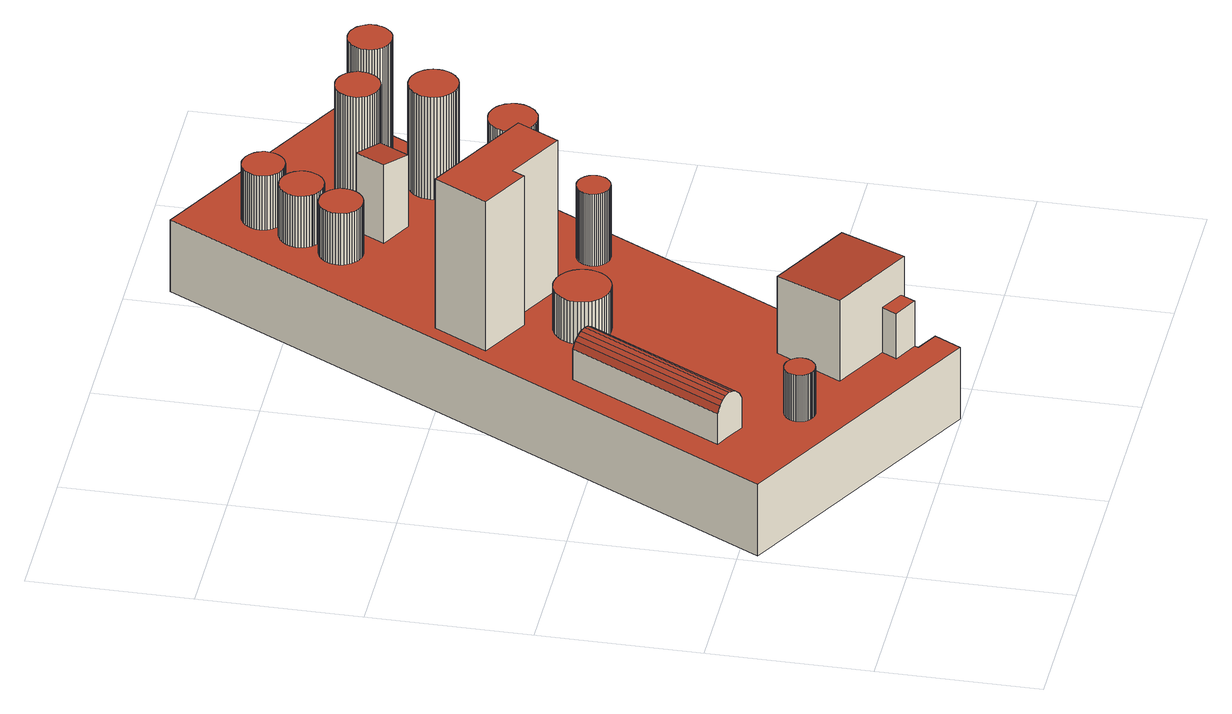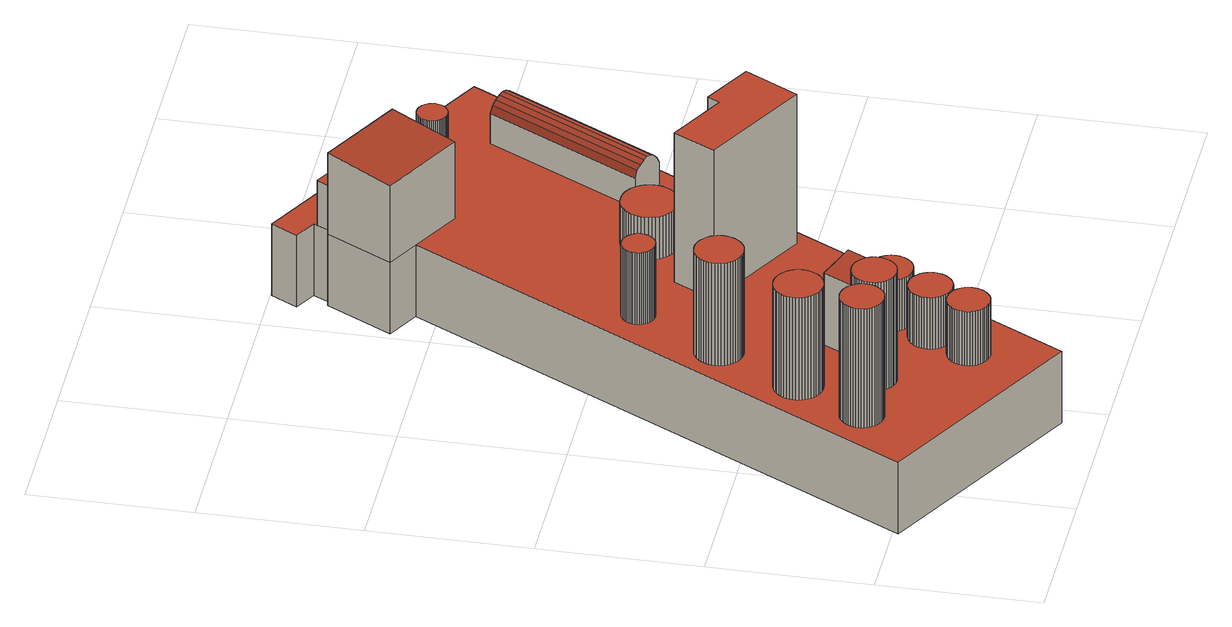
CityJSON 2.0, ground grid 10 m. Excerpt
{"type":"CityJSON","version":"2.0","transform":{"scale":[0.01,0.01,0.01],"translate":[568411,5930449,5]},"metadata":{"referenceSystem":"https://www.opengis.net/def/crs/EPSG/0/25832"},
"CityObjects":{
"building1":{"type":"Building","attributes":{"Grundfläche 2D":"675.521858","Grundhöhe NN":"5.393"},"children":["building1-1","building1-2","building1-3","building1-4","building1-5","building1-6","building1-7","building1-8","building1-9","building1-10","building1-11","building1-12"],"geometry":[{"type":"MultiSurface","lod":"3","boundaries":[[[0,1,2,3]],[[4,1,0,5]],[[6,4,5,7]],[[8,6,7,9]],[[10,8,9,11]],[[12,10,11,13]],[[14,12,13,15]],[[16,14,15,17]],[[18,19,20,21]],[[22,23,24,25,26,27,28,29,30,31,32,33],[34,35,36,37,38,39],[40,41,42,43,44,45,46,47,48,49]],[[50,51,52,53,54,55]],[[48,47,3,2]],[[3,47,46,45,44,43,42,17,15,13,11,9,7,5,0]],[[42,41,16,17]],[[14,16,41,40,49,48,2,1,4,6,8,10,12]],[[56,22,33,19,18]],[[20,19,33,32]],[[57,21,20,32,31,58,59,30]],[[57,56,18,21]],[[39,38,53,52]],[[37,36,55,54]],[[38,37,54,53]],[[50,55,36,35]],[[51,50,35,34]],[[34,39,52,51]],[[60,61,23,22]],[[61,62,24,23]],[[62,63,25,24]],[[63,64,26,25]],[[64,65,27,26]],[[65,66,28,27]],[[66,67,68,30,29,28]],[[68,69,57,30]],[[69,70,56,57]],[[70,60,22,56]],[[60,70,69,68,67,66,65,64,63,62,61]]],"semantics":{"surfaces":[{"type":"RoofSurface"},{"type":"WallSurface"},{"type":"GroundSurface"}],"values":[0,0,0,0,0,0,0,0,0,0,0,1,1,1,1,1,1,1,1,1,1,1,1,1,1,1,1,1,1,1,1,1,1,1,1,2]}}]},
"building1-1":{"type":"BuildingInstallation","parents":["building1"],"geometry":[{"type":"MultiSurface","lod":"3","boundaries":[[[71,72,73,74,75,76,77,78,79,80,81,82,83,84,85,86,87,88,89,90,91,92,93,94,95,96,97,98,99,100,101,102,103,104,105,106,107,108,109,110,111,112,113,114,115,116,117,118,119,120]],[[82,81,121,122]],[[83,82,122,123]],[[84,83,123,124]],[[78,77,125,126]],[[79,78,126,127]],[[80,79,127,128]],[[81,80,128,121]],[[85,84,124,129]],[[86,85,129,130]],[[87,86,130,131]],[[88,87,131,132]],[[89,88,132,133]],[[90,89,133,134]],[[91,90,134,135]],[[92,91,135,136]],[[93,92,136,137]],[[94,93,137,138]],[[95,94,138,139]],[[96,95,139,140]],[[97,96,140,141]],[[98,97,141,142]],[[99,98,142,143]],[[100,99,143,144]],[[101,100,144,145]],[[102,101,145,146]],[[103,102,146,147]],[[104,103,147,148]],[[105,104,148,149]],[[106,105,149,150]],[[107,106,150,151]],[[108,107,151,152]],[[109,108,152,153]],[[110,109,153,154]],[[111,110,154,155]],[[112,111,155,156]],[[113,112,156,157]],[[114,113,157,158]],[[115,114,158,159]],[[116,115,159,160]],[[117,116,160,161]],[[118,117,161,162]],[[119,118,162,163]],[[120,119,163,164]],[[71,120,164,165]],[[72,71,165,166]],[[73,72,166,167]],[[74,73,167,168]],[[75,74,168,169]],[[76,75,169,170]],[[77,76,170,125]]],"semantics":{"surfaces":[{"type":"RoofSurface"},{"type":"WallSurface"}],"values":[0,1,1,1,1,1,1,1,1,1,1,1,1,1,1,1,1,1,1,1,1,1,1,1,1,1,1,1,1,1,1,1,1,1,1,1,1,1,1,1,1,1,1,1,1,1,1,1,1,1,1]}}]},
"building1-2":{"type":"BuildingInstallation","parents":["building1"],"geometry":[{"type":"MultiSurface","lod":"3","boundaries":[[[171,59,58,172]],[[31,173,172,58]],[[173,29,171,172]],[[59,171,29,30]]],"semantics":{"surfaces":[{"type":"RoofSurface"},{"type":"WallSurface"}],"values":[0,1,1,1]}}]},
"building1-3":{"type":"BuildingInstallation","parents":["building1"],"geometry":[{"type":"MultiSurface","lod":"3","boundaries":[[[174,175,176,177,178,179,180,181,182,183,184,185,186,187,188,189,190,191,192,193,194,195,196,197,198,199,200,201,202,203,204,205,206,207,208,209,210,211,212,213,214,215,216,217,218,219,220,221,222,223]],[[181,180,224,225]],[[182,181,225,226]],[[183,182,226,227]],[[178,177,228,229]],[[179,178,229,230]],[[180,179,230,224]],[[184,183,227,231]],[[185,184,231,232]],[[186,185,232,233]],[[187,186,233,234]],[[188,187,234,235]],[[189,188,235,236]],[[190,189,236,237]],[[191,190,237,238]],[[192,191,238,239]],[[193,192,239,240]],[[194,193,240,241]],[[195,194,241,242]],[[196,195,242,243]],[[197,196,243,244]],[[198,197,244,245]],[[199,198,245,246]],[[200,199,246,247]],[[201,200,247,248]],[[202,201,248,249]],[[203,202,249,250]],[[204,203,250,251]],[[205,204,251,252]],[[206,205,252,253]],[[207,206,253,254]],[[208,207,254,255]],[[209,208,255,256]],[[210,209,256,257]],[[211,210,257,258]],[[212,211,258,259]],[[213,212,259,260]],[[214,213,260,261]],[[215,214,261,262]],[[216,215,262,263]],[[217,216,263,264]],[[218,217,264,265]],[[219,218,265,266]],[[220,219,266,267]],[[221,220,267,268]],[[222,221,268,269]],[[223,222,269,270]],[[174,223,270,271]],[[175,174,271,272]],[[176,175,272,273]],[[177,176,273,228]]],"semantics":{"surfaces":[{"type":"RoofSurface"},{"type":"WallSurface"}],"values":[0,1,1,1,1,1,1,1,1,1,1,1,1,1,1,1,1,1,1,1,1,1,1,1,1,1,1,1,1,1,1,1,1,1,1,1,1,1,1,1,1,1,1,1,1,1,1,1,1,1,1]}}]},
"building1-4":{"type":"BuildingInstallation","parents":["building1"],"geometry":[{"type":"MultiSurface","lod":"3","boundaries":[[[274,275,276,277,278,279,280,281,282,283,284,285,286,287,288,289,290,291,292,293,294,295,296,297,298,299,300,301,302,303,304,305,306,307,308,309,310,311,312,313,314,315,316,317,318,319,320,321,322,323,324,325,326,327]],[[328,329,281,280]],[[329,330,282,281]],[[330,331,332,284,283,282]],[[332,333,285,284]],[[333,334,286,285]],[[334,335,287,286]],[[335,336,288,287]],[[336,337,289,288]],[[337,338,290,289]],[[338,339,291,290]],[[339,340,292,291]],[[340,341,293,292]],[[341,342,294,293]],[[342,343,295,294]],[[343,344,296,295]],[[344,345,297,296]],[[345,346,298,297]],[[346,347,299,298]],[[347,348,300,299]],[[348,349,301,300]],[[349,350,302,301]],[[350,351,352,304,303,302]],[[352,353,305,304]],[[353,354,306,305]],[[354,355,307,306]],[[355,356,308,307]],[[356,357,309,308]],[[357,358,359,311,310,309]],[[359,360,312,311]],[[360,361,313,312]],[[361,362,314,313]],[[315,314,362,363]],[[363,364,316,315]],[[364,365,317,316]],[[365,366,318,317]],[[366,367,319,318]],[[367,368,320,319]],[[368,369,321,320]],[[369,370,322,321]],[[370,371,323,322]],[[371,372,324,323]],[[372,373,325,324]],[[373,374,326,325]],[[374,375,327,326]],[[375,376,274,327]],[[376,377,275,274]],[[377,378,276,275]],[[378,379,277,276]],[[379,380,278,277]],[[279,278,380,381]],[[381,328,280,279]]],"semantics":{"surfaces":[{"type":"RoofSurface"},{"type":"WallSurface"}],"values":[0,1,1,1,1,1,1,1,1,1,1,1,1,1,1,1,1,1,1,1,1,1,1,1,1,1,1,1,1,1,1,1,1,1,1,1,1,1,1,1,1,1,1,1,1,1,1,1,1,1,1,1]}}]},
"building1-5":{"type":"BuildingInstallation","parents":["building1"],"geometry":[{"type":"MultiSurface","lod":"3","boundaries":[[[382,383,384,385,386,387,388,389,390,391,392,393,394,395,396,397,398,399,400,401,402,403,404,405,406,407,408,409,410,411,412,413,414,415,416,417,418,419,420,421,422,423,424,425,426,427,428,429,430,431]],[[386,385,432,433]],[[387,386,433,434]],[[388,387,434,435]],[[389,388,435,436]],[[384,383,437,438]],[[385,384,438,432]],[[390,389,436,439]],[[391,390,439,440]],[[392,391,440,441]],[[393,392,441,442]],[[394,393,442,443]],[[395,394,443,444]],[[396,395,444,445]],[[397,396,445,446]],[[398,397,446,447]],[[399,398,447,448]],[[400,399,448,449]],[[401,400,449,450]],[[402,401,450,451]],[[403,402,451,452]],[[404,403,452,453]],[[405,404,453,454]],[[406,405,454,455]],[[407,406,455,456]],[[408,407,456,457]],[[409,408,457,458]],[[410,409,458,459]],[[411,410,459,460]],[[412,411,460,461]],[[413,412,461,462]],[[414,413,462,463]],[[415,414,463,464]],[[416,415,464,465]],[[417,416,465,466]],[[418,417,466,467]],[[419,418,467,468]],[[420,419,468,469]],[[421,420,469,470]],[[422,421,470,471]],[[423,422,471,472]],[[424,423,472,473]],[[425,424,473,474]],[[426,425,474,475]],[[427,426,475,476]],[[428,427,476,477]],[[429,428,477,478]],[[430,429,478,479]],[[431,430,479,480]],[[382,431,480,481]],[[383,382,481,437]]],"semantics":{"surfaces":[{"type":"RoofSurface"},{"type":"WallSurface"}],"values":[0,1,1,1,1,1,1,1,1,1,1,1,1,1,1,1,1,1,1,1,1,1,1,1,1,1,1,1,1,1,1,1,1,1,1,1,1,1,1,1,1,1,1,1,1,1,1,1,1,1,1]}}]},
"building1-6":{"type":"BuildingInstallation","parents":["building1"],"geometry":[{"type":"MultiSurface","lod":"3","boundaries":[[[482,483,484,485,486,487,488,489,490,491,492,493,494,495,496,497,498,499,500,501,502,503,504,505,506,507,508,509,510,511,512,513,514,515,516,517,518,519,520,521,522,523,524,525,526,527,528,529,530,531,532]],[[533,534,485,484]],[[535,536,531,530]],[[536,537,532,531]],[[537,538,482,532]],[[538,539,483,482]],[[539,533,484,483]],[[534,540,486,485]],[[540,541,487,486]],[[541,542,543,489,488,487]],[[543,544,490,489]],[[544,545,491,490]],[[545,546,492,491]],[[546,547,493,492]],[[547,548,494,493]],[[548,549,495,494]],[[549,550,496,495]],[[550,551,497,496]],[[551,552,498,497]],[[552,553,499,498]],[[553,554,500,499]],[[554,555,501,500]],[[555,556,502,501]],[[556,557,503,502]],[[557,558,504,503]],[[558,559,505,504]],[[559,560,506,505]],[[560,561,507,506]],[[561,562,508,507]],[[562,563,509,508]],[[563,564,510,509]],[[564,565,511,510]],[[565,566,512,511]],[[566,567,513,512]],[[567,568,514,513]],[[568,569,515,514]],[[569,570,516,515]],[[570,571,517,516]],[[571,572,518,517]],[[572,573,519,518]],[[573,574,520,519]],[[574,575,521,520]],[[575,576,522,521]],[[576,577,523,522]],[[577,578,524,523]],[[578,579,525,524]],[[579,580,526,525]],[[580,581,527,526]],[[581,582,528,527]],[[582,583,529,528]],[[583,535,530,529]]],"semantics":{"surfaces":[{"type":"RoofSurface"},{"type":"WallSurface"}],"values":[0,1,1,1,1,1,1,1,1,1,1,1,1,1,1,1,1,1,1,1,1,1,1,1,1,1,1,1,1,1,1,1,1,1,1,1,1,1,1,1,1,1,1,1,1,1,1,1,1,1,1]}}]},
"building1-7":{"type":"BuildingInstallation","parents":["building1"],"geometry":[{"type":"MultiSurface","lod":"3","boundaries":[[[584,585,586,587,588,589,590,591,592,593,594,595,596,597,598,599,600,601,602,603,604,605,606,607,608,609,610,611,612,613,614,615,616,617,618,619,620,621,622,623,624,625,626,627,628,629,630,631,632,633]],[[591,590,634,635]],[[592,591,635,636]],[[593,592,636,637]],[[588,587,638,639]],[[589,588,639,640]],[[590,589,640,634]],[[594,593,637,641]],[[595,594,641,642]],[[596,595,642,643]],[[597,596,643,644]],[[598,597,644,645]],[[599,598,645,646]],[[600,599,646,647]],[[601,600,647,648]],[[602,601,648,649]],[[603,602,649,650]],[[604,603,650,651]],[[605,604,651,652]],[[606,605,652,653]],[[607,606,653,654]],[[608,607,654,655]],[[609,608,655,656]],[[610,609,656,657]],[[611,610,657,658]],[[612,611,658,659]],[[613,612,659,660]],[[614,613,660,661]],[[615,614,661,662]],[[616,615,662,663]],[[617,616,663,664]],[[618,617,664,665]],[[619,618,665,666]],[[620,619,666,667]],[[621,620,667,668]],[[622,621,668,669]],[[623,622,669,670]],[[624,623,670,671]],[[625,624,671,672]],[[626,625,672,673]],[[627,626,673,674]],[[628,627,674,675]],[[629,628,675,676]],[[630,629,676,677]],[[631,630,677,678]],[[632,631,678,679]],[[633,632,679,680]],[[584,633,680,681]],[[585,584,681,682]],[[586,585,682,683]],[[587,586,683,638]]],"semantics":{"surfaces":[{"type":"RoofSurface"},{"type":"WallSurface"}],"values":[0,1,1,1,1,1,1,1,1,1,1,1,1,1,1,1,1,1,1,1,1,1,1,1,1,1,1,1,1,1,1,1,1,1,1,1,1,1,1,1,1,1,1,1,1,1,1,1,1,1,1]}}]},
"building1-8":{"type":"BuildingInstallation","parents":["building1"],"geometry":[{"type":"MultiSurface","lod":"3","boundaries":[[[684,685,686,687,688,689,690,691,692,693,694,695,696,697,698,699,700,701,702,703,704,705,706,707,708,709,710,711,712,713,714,715,716,717,718,719,720,721,722,723,724,725,726,727,728,729,730,731,732,733]],[[689,688,734,735]],[[690,689,735,736]],[[691,690,736,737]],[[692,691,737,738]],[[693,692,738,739]],[[694,693,739,740]],[[695,694,740,741]],[[696,695,741,742]],[[697,696,742,743]],[[698,697,743,744]],[[699,698,744,745]],[[700,699,745,746]],[[701,700,746,747]],[[702,701,747,748]],[[703,702,748,749]],[[704,703,749,750]],[[705,704,750,751]],[[706,705,751,752]],[[707,706,752,753]],[[708,707,753,754]],[[709,708,754,755]],[[710,709,755,756]],[[711,710,756,757]],[[712,711,757,758]],[[713,712,758,759]],[[714,713,759,760]],[[715,714,760,761]],[[716,715,761,762]],[[717,716,762,763]],[[718,717,763,764]],[[719,718,764,765]],[[720,719,765,766]],[[721,720,766,767]],[[722,721,767,768]],[[723,722,768,769]],[[724,723,769,770]],[[725,724,770,771]],[[726,725,771,772]],[[727,726,772,773]],[[728,727,773,774]],[[729,728,774,775]],[[730,729,775,776]],[[731,730,776,777]],[[732,731,777,778]],[[733,732,778,779]],[[684,733,779,780]],[[685,684,780,781]],[[686,685,781,782]],[[687,686,782,783]],[[688,687,783,734]]],"semantics":{"surfaces":[{"type":"RoofSurface"},{"type":"WallSurface"}],"values":[0,1,1,1,1,1,1,1,1,1,1,1,1,1,1,1,1,1,1,1,1,1,1,1,1,1,1,1,1,1,1,1,1,1,1,1,1,1,1,1,1,1,1,1,1,1,1,1,1,1,1]}}]},
"building1-9":{"type":"BuildingInstallation","parents":["building1"],"geometry":[{"type":"MultiSurface","lod":"3","boundaries":[[[784,785,786,787]],[[787,786,788,789]],[[784,787,789,790]],[[785,784,790,791]],[[786,785,791,788]]],"semantics":{"surfaces":[{"type":"RoofSurface"},{"type":"WallSurface"}],"values":[0,1,1,1,1]}}]},
"building1-10":{"type":"BuildingInstallation","parents":["building1"],"geometry":[{"type":"MultiSurface","lod":"3","boundaries":[[[792,793,794,795,796,797,798,799,800,801,802,803,804,805,806,807,808,809,810,811,812,813,814,815,816,817,818,819,820,821,822,823,824,825,826,827,828,829,830,831,832,833,834,835,836,837,838,839,840,841]],[[798,797,842,843]],[[792,841,844,845]],[[793,792,845,846]],[[794,793,846,847]],[[795,794,847,848]],[[796,795,848,849]],[[797,796,849,842]],[[799,798,843,850]],[[800,799,850,851]],[[801,800,851,852]],[[802,801,852,853]],[[803,802,853,854]],[[804,803,854,855]],[[805,804,855,856]],[[806,805,856,857]],[[807,806,857,858]],[[808,807,858,859]],[[809,808,859,860]],[[810,809,860,861]],[[811,810,861,862]],[[812,811,862,863]],[[813,812,863,864]],[[814,813,864,865]],[[815,814,865,866]],[[816,815,866,867]],[[817,816,867,868]],[[818,817,868,869]],[[819,818,869,870]],[[820,819,870,871]],[[821,820,871,872]],[[822,821,872,873]],[[823,822,873,874]],[[824,823,874,875]],[[825,824,875,876]],[[826,825,876,877]],[[827,826,877,878]],[[828,827,878,879]],[[829,828,879,880]],[[830,829,880,881]],[[831,830,881,882]],[[832,831,882,883]],[[833,832,883,884]],[[834,833,884,885]],[[835,834,885,886]],[[836,835,886,887]],[[837,836,887,888]],[[838,837,888,889]],[[839,838,889,890]],[[840,839,890,891]],[[841,840,891,844]]],"semantics":{"surfaces":[{"type":"RoofSurface"},{"type":"WallSurface"}],"values":[0,1,1,1,1,1,1,1,1,1,1,1,1,1,1,1,1,1,1,1,1,1,1,1,1,1,1,1,1,1,1,1,1,1,1,1,1,1,1,1,1,1,1,1,1,1,1,1,1,1,1]}}]},
"building1-11":{"type":"BuildingInstallation","parents":["building1"],"geometry":[{"type":"MultiSurface","lod":"3","boundaries":[[[892,893,894,895,896,897,898,899,900,901,902,903,904,905,906,907,908,909,910,911,912,913,914,915,916,917,918,919,920,921,922,923,924,925,926,927,928,929,930,931,932,933,934,935,936,937,938,939,940,941]],[[942,943,896,895]],[[943,944,897,896]],[[944,945,898,897]],[[945,946,899,898]],[[947,948,893,892]],[[948,949,894,893]],[[949,942,895,894]],[[946,950,900,899]],[[950,951,901,900]],[[951,952,902,901]],[[952,953,903,902]],[[953,954,904,903]],[[954,955,905,904]],[[955,956,906,905]],[[956,957,907,906]],[[957,958,908,907]],[[958,959,909,908]],[[959,960,910,909]],[[960,961,911,910]],[[961,962,912,911]],[[962,963,913,912]],[[963,964,914,913]],[[964,965,915,914]],[[965,966,916,915]],[[966,967,917,916]],[[918,917,967,968]],[[968,969,919,918]],[[969,970,920,919]],[[970,971,921,920]],[[971,972,922,921]],[[923,922,972,973]],[[973,974,924,923]],[[974,975,925,924]],[[975,976,926,925]],[[976,977,927,926]],[[977,978,928,927]],[[978,979,929,928]],[[979,980,930,929]],[[980,981,931,930]],[[981,982,932,931]],[[982,983,933,932]],[[983,984,934,933]],[[984,985,935,934]],[[985,986,936,935]],[[986,987,937,936]],[[987,988,938,937]],[[988,989,939,938]],[[989,990,940,939]],[[990,991,941,940]],[[991,947,892,941]]],"semantics":{"surfaces":[{"type":"RoofSurface"},{"type":"WallSurface"}],"values":[0,1,1,1,1,1,1,1,1,1,1,1,1,1,1,1,1,1,1,1,1,1,1,1,1,1,1,1,1,1,1,1,1,1,1,1,1,1,1,1,1,1,1,1,1,1,1,1,1,1,1]}}]},
"building1-12":{"type":"BuildingInstallation","parents":["building1"],"geometry":[{"type":"MultiSurface","lod":"3","boundaries":[[[992,993,994,995,996,997,998,999,1000,1001,1002,1003,1004,1005,1006,1007,1008,1009,1010,1011,1012,1013,1014,1015,1016,1017,1018,1019,1020,1021,1022,1023,1024,1025,1026,1027,1028,1029,1030,1031,1032,1033,1034,1035,1036,1037,1038,1039,1040,1041,1042]],[[1043,1044,1000,999]],[[1044,1045,1001,1000]],[[1046,1047,995,994]],[[1047,1048,996,995]],[[1048,1049,997,996]],[[1049,1050,998,997]],[[1050,1043,999,998]],[[1045,1051,1002,1001]],[[1051,1052,1003,1002]],[[1052,1053,1004,1003]],[[1053,1054,1005,1004]],[[1054,1055,1006,1005]],[[1055,1056,1007,1006]],[[1056,1057,1008,1007]],[[1057,1058,1009,1008]],[[1058,1059,1010,1009]],[[1059,1060,1011,1010]],[[1012,1011,1060,1061]],[[1061,1062,1013,1012]],[[1062,1063,1014,1013]],[[1063,1064,1015,1014]],[[1064,1065,1016,1015]],[[1065,1066,1017,1016]],[[1066,1067,1018,1017]],[[1067,1068,1019,1018]],[[1068,1069,1020,1019]],[[1069,1070,1021,1020]],[[1070,1071,1022,1021]],[[1071,1072,1023,1022]],[[1072,1073,1024,1023]],[[1073,1074,1025,1024]],[[1074,1075,1026,1025]],[[1075,1076,1027,1026]],[[1076,1077,1028,1027]],[[1077,1078,1029,1028]],[[1078,1079,1030,1029]],[[1079,1080,1031,1030]],[[1032,1031,1080,1081]],[[1081,1082,1033,1032]],[[1082,1083,1034,1033]],[[1083,1084,1085,1036,1035,1034]],[[1085,1086,1037,1036]],[[1086,1087,1038,1037]],[[1087,1088,1039,1038]],[[1088,1089,1040,1039]],[[1089,1090,1041,1040]],[[1090,1091,1042,1041]],[[1091,1092,992,1042]],[[1092,1093,993,992]],[[1093,1046,994,993]]],"semantics":{"surfaces":[{"type":"RoofSurface"},{"type":"WallSurface"}],"values":[0,1,1,1,1,1,1,1,1,1,1,1,1,1,1,1,1,1,1,1,1,1,1,1,1,1,1,1,1,1,1,1,1,1,1,1,1,1,1,1,1,1,1,1,1,1,1,1,1,1,1]}}]}
},
"vertices":[
[1115,2052,788],[606,1102,788],[626,1091,744],[1135,2042,744],[581,1116,813],[1090,2066,813],[553,1131,831],[1062,2081,831],[526,1145,838],[1035,2095,838],[497,1160,831],[1006,2111,831],[472,1174,813],[981,2124,813],[450,1185,788],[959,2136,788],[430,1196,744],[939,2147,744],[1952,758,1066],[1431,1038,1066],[1210,628,1097],[1731,347,1097],[1747,868,535],[3451,4038,535],[2134,4746,535],[59,887,535],[1688,10,535],[1777,174,535],[1641,247,535],[1652,270,535],[1703,363,535],[1553,443,535],[1210,628,535],[1431,1038,535],[1314,3029,535],[1982,2667,535],[1842,2409,535],[1482,2604,535],[1441,2528,535],[1133,2695,535],[497,1160,535],[430,1196,535],[939,2147,535],[959,2136,535],[1006,2111,535],[1062,2081,535],[1090,2066,535],[1135,2042,535],[626,1091,535],[526,1145,535],[1982,2667,1569],[1314,3029,1569],[1133,2695,1569],[1441,2528,1569],[1482,2604,1569],[1842,2409,1569],[1952,758,535],[1731,347,535],[1553,443,847],[1703,363,847],[1747,868,39],[3451,4038,39],[2134,4746,39],[59,887,39],[1688,10,39],[1777,174,39],[1641,247,39],[1652,270,39],[1703,363,39],[1731,347,39],[1952,758,39],
[2885,3688,1360],[2892,3673,1360],[2901,3659,1360],[2912,3646,1360],[2924,3635,1360],[2938,3625,1360],[2952,3618,1360],[2968,3612,1360],[2984,3608,1360],[3000,3606,1360],[3017,3606,1360],[3033,3608,1360],[3049,3613,1360],[3065,3619,1360],[3079,3627,1360],[3092,3637,1360],[3104,3649,1360],[3115,3662,1360],[3123,3676,1360],[3130,3691,1360],[3135,3707,1360],[3138,3723,1360],[3139,3740,1360],[3138,3756,1360],[3134,3772,1360],[3129,3788,1360],[3122,3803,1360],[3113,3817,1360],[3102,3830,1360],[3090,3841,1360],[3076,3850,1360],[3061,3858,1360],[3046,3864,1360],[3030,3868,1360],[3013,3870,1360],[2997,3870,1360],[2980,3867,1360],[2964,3863,1360],[2949,3857,1360],[2934,3849,1360],[2921,3838,1360],[2909,3827,1360],[2899,3814,1360],[2890,3800,1360],[2883,3785,1360],[2878,3769,1360],[2876,3753,1360],[2875,3736,1360],[2876,3720,1360],[2879,3703,1360],[3017,3606,535],[3033,3608,535],[3049,3613,535],[3065,3619,535],[2952,3618,535],[2968,3612,535],[2984,3608,535],[3000,3606,535],[3079,3627,535],[3092,3637,535],[3104,3649,535],[3115,3662,535],[3123,3676,535],[3130,3691,535],[3135,3707,535],[3138,3723,535],[3139,3740,535],[3138,3756,535],[3134,3772,535],[3129,3788,535],[3122,3803,535],[3113,3817,535],[3102,3830,535],[3090,3841,535],[3076,3850,535],[3061,3858,535],[3046,3864,535],[3030,3868,535],[3013,3870,535],[2997,3870,535],[2980,3867,535],[2964,3863,535],[2949,3857,535],[2934,3849,535],[2921,3838,535],[2909,3827,535],[2899,3814,535],[2890,3800,535],[2883,3785,535],[2878,3769,535],[2876,3753,535],[2875,3736,535],[2876,3720,535],[2879,3703,535],[2885,3688,535],[2892,3673,535],[2901,3659,535],[2912,3646,535],[2924,3635,535],[2938,3625,535],
[1652,270,847],[1503,350,847],[1503,350,535],
[2224,2170,1032],[2237,2171,1032],[2249,2174,1032],[2261,2178,1032],[2272,2184,1032],[2283,2191,1032],[2293,2200,1032],[2301,2209,1032],[2308,2220,1032],[2314,2231,1032],[2318,2243,1032],[2321,2255,1032],[2322,2268,1032],[2321,2280,1032],[2319,2293,1032],[2316,2305,1032],[2311,2317,1032],[2304,2327,1032],[2297,2337,1032],[2288,2346,1032],[2278,2354,1032],[2267,2361,1032],[2255,2366,1032],[2243,2369,1032],[2231,2371,1032],[2218,2371,1032],[2205,2370,1032],[2193,2367,1032],[2181,2363,1032],[2170,2357,1032],[2159,2350,1032],[2150,2342,1032],[2142,2332,1032],[2134,2322,1032],[2129,2311,1032],[2124,2299,1032],[2122,2286,1032],[2120,2274,1032],[2121,2261,1032],[2123,2249,1032],[2126,2237,1032],[2131,2225,1032],[2138,2214,1032],[2146,2204,1032],[2155,2195,1032],[2165,2187,1032],[2176,2181,1032],[2187,2176,1032],[2199,2172,1032],[2212,2170,1032],[2293,2200,535],[2301,2209,535],[2308,2220,535],[2314,2231,535],[2261,2178,535],[2272,2184,535],[2283,2191,535],[2318,2243,535],[2321,2255,535],[2322,2268,535],[2321,2280,535],[2319,2293,535],[2316,2305,535],[2311,2317,535],[2304,2327,535],[2297,2337,535],[2288,2346,535],[2278,2354,535],[2267,2361,535],[2255,2366,535],[2243,2369,535],[2231,2371,535],[2218,2371,535],[2205,2370,535],[2193,2367,535],[2181,2363,535],[2170,2357,535],[2159,2350,535],[2150,2342,535],[2142,2332,535],[2134,2322,535],[2129,2311,535],[2124,2299,535],[2122,2286,535],[2120,2274,535],[2121,2261,535],[2123,2249,535],[2126,2237,535],[2131,2225,535],[2138,2214,535],[2146,2204,535],[2155,2195,535],[2165,2187,535],[2176,2181,535],[2187,2176,535],[2199,2172,535],[2212,2170,535],[2224,2170,535],[2237,2171,535],[2249,2174,535],
[2008,3903,891],[2017,3889,891],[2021,3885,891],[2028,3877,891],[2041,3866,891],[2055,3856,891],[2069,3848,891],[2085,3843,891],[2101,3839,891],[2105,3838,891],[2118,3837,891],[2135,3838,891],[2151,3840,891],[2168,3845,891],[2183,3851,891],[2197,3860,891],[2211,3870,891],[2222,3882,891],[2233,3895,891],[2241,3909,891],[2248,3925,891],[2253,3941,891],[2256,3957,891],[2256,3974,891],[2255,3991,891],[2251,4007,891],[2245,4023,891],[2238,4038,891],[2229,4052,891],[2224,4057,891],[2218,4064,891],[2205,4075,891],[2191,4085,891],[2177,4093,891],[2161,4098,891],[2144,4102,891],[2131,4103,891],[2128,4104,891],[2111,4103,891],[2094,4101,891],[2078,4096,891],[2063,4089,891],[2048,4081,891],[2035,4071,891],[2023,4059,891],[2013,4046,891],[2004,4032,891],[1998,4016,891],[1993,4000,891],[1990,3984,891],[1990,3967,891],[1991,3950,891],[1995,3934,891],[2000,3918,891],[2069,3848,535],[2085,3843,535],[2101,3839,535],[2105,3838,535],[2118,3837,535],[2135,3838,535],[2151,3840,535],[2168,3845,535],[2183,3851,535],[2197,3860,535],[2211,3870,535],[2222,3882,535],[2233,3895,535],[2241,3909,535],[2248,3925,535],[2253,3941,535],[2256,3957,535],[2256,3974,535],[2255,3991,535],[2251,4007,535],[2245,4023,535],[2238,4038,535],[2229,4052,535],[2224,4057,535],[2218,4064,535],[2205,4075,535],[2191,4085,535],[2177,4093,535],[2161,4098,535],[2144,4102,535],[2131,4103,535],[2128,4104,535],[2111,4103,535],[2094,4101,535],[2078,4096,535],[2063,4089,535],[2048,4081,535],[2035,4071,535],[2023,4059,535],[2013,4046,535],[2004,4032,535],[1998,4016,535],[1993,4000,535],[1990,3984,535],[1990,3967,535],[1991,3950,535],[1995,3934,535],[2000,3918,535],[2008,3903,535],[2017,3889,535],[2021,3885,535],[2028,3877,535],[2041,3866,535],[2055,3856,535],
[2558,2662,1244],[2575,2668,1244],[2591,2678,1244],[2606,2689,1244],[2619,2701,1244],[2631,2716,1244],[2641,2732,1244],[2648,2748,1244],[2654,2766,1244],[2657,2784,1244],[2658,2803,1244],[2657,2821,1244],[2653,2839,1244],[2647,2857,1244],[2639,2873,1244],[2629,2889,1244],[2617,2903,1244],[2604,2915,1244],[2589,2926,1244],[2572,2935,1244],[2555,2941,1244],[2537,2946,1244],[2519,2948,1244],[2500,2947,1244],[2482,2945,1244],[2464,2940,1244],[2447,2933,1244],[2431,2924,1244],[2416,2913,1244],[2403,2900,1244],[2391,2886,1244],[2381,2870,1244],[2374,2853,1244],[2368,2836,1244],[2365,2818,1244],[2364,2799,1244],[2365,2781,1244],[2369,2763,1244],[2375,2745,1244],[2383,2729,1244],[2393,2713,1244],[2405,2699,1244],[2419,2687,1244],[2434,2676,1244],[2450,2667,1244],[2467,2661,1244],[2485,2656,1244],[2504,2654,1244],[2522,2654,1244],[2540,2657,1244],[2606,2689,535],[2619,2701,535],[2631,2716,535],[2641,2732,535],[2648,2748,535],[2575,2668,535],[2591,2678,535],[2654,2766,535],[2657,2784,535],[2658,2803,535],[2657,2821,535],[2653,2839,535],[2647,2857,535],[2639,2873,535],[2629,2889,535],[2617,2903,535],[2604,2915,535],[2589,2926,535],[2572,2935,535],[2555,2941,535],[2537,2946,535],[2519,2948,535],[2500,2947,535],[2482,2945,535],[2464,2940,535],[2447,2933,535],[2431,2924,535],[2416,2913,535],[2403,2900,535],[2391,2886,535],[2381,2870,535],[2374,2853,535],[2368,2836,535],[2365,2818,535],[2364,2799,535],[2365,2781,535],[2369,2763,535],[2375,2745,535],[2383,2729,535],[2393,2713,535],[2405,2699,535],[2419,2687,535],[2434,2676,535],[2450,2667,535],[2467,2661,535],[2485,2656,535],[2504,2654,535],[2522,2654,535],[2540,2657,535],[2558,2662,535],
[2164,4134,910],[2175,4123,910],[2188,4113,910],[2202,4106,910],[2217,4100,910],[2233,4096,910],[2245,4094,910],[2249,4093,910],[2265,4093,910],[2281,4095,910],[2296,4099,910],[2311,4105,910],[2325,4112,910],[2339,4122,910],[2350,4133,910],[2361,4145,910],[2369,4158,910],[2376,4173,910],[2381,4188,910],[2384,4204,910],[2386,4220,910],[2385,4236,910],[2382,4252,910],[2377,4267,910],[2370,4282,910],[2362,4295,910],[2352,4308,910],[2340,4319,910],[2327,4328,910],[2313,4336,910],[2298,4342,910],[2283,4346,910],[2267,4349,910],[2251,4349,910],[2235,4347,910],[2219,4343,910],[2204,4337,910],[2190,4329,910],[2177,4320,910],[2165,4309,910],[2155,4297,910],[2146,4283,910],[2139,4269,910],[2134,4254,910],[2131,4238,910],[2130,4222,910],[2131,4206,910],[2134,4190,910],[2138,4175,910],[2145,4160,910],[2154,4147,910],[2188,4113,535],[2202,4106,535],[2138,4175,535],[2145,4160,535],[2154,4147,535],[2164,4134,535],[2175,4123,535],[2217,4100,535],[2233,4096,535],[2245,4094,535],[2249,4093,535],[2265,4093,535],[2281,4095,535],[2296,4099,535],[2311,4105,535],[2325,4112,535],[2339,4122,535],[2350,4133,535],[2361,4145,535],[2369,4158,535],[2376,4173,535],[2381,4188,535],[2384,4204,535],[2386,4220,535],[2385,4236,535],[2382,4252,535],[2377,4267,535],[2370,4282,535],[2362,4295,535],[2352,4308,535],[2340,4319,535],[2327,4328,535],[2313,4336,535],[2298,4342,535],[2283,4346,535],[2267,4349,535],[2251,4349,535],[2235,4347,535],[2219,4343,535],[2204,4337,535],[2190,4329,535],[2177,4320,535],[2165,4309,535],[2155,4297,535],[2146,4283,535],[2139,4269,535],[2134,4254,535],[2131,4238,535],[2130,4222,535],[2131,4206,535],[2134,4190,535],
[2704,3836,1288],[2690,3847,1288],[2676,3855,1288],[2660,3862,1288],[2644,3866,1288],[2627,3869,1288],[2610,3869,1288],[2593,3867,1288],[2577,3863,1288],[2561,3858,1288],[2546,3850,1288],[2532,3840,1288],[2519,3829,1288],[2508,3816,1288],[2499,3802,1288],[2492,3787,1288],[2486,3771,1288],[2482,3754,1288],[2481,3738,1288],[2482,3721,1288],[2484,3704,1288],[2489,3688,1288],[2496,3672,1288],[2505,3658,1288],[2515,3645,1288],[2528,3633,1288],[2541,3623,1288],[2556,3614,1288],[2571,3608,1288],[2587,3603,1288],[2604,3600,1288],[2621,3600,1288],[2638,3602,1288],[2654,3606,1288],[2670,3612,1288],[2685,3619,1288],[2699,3629,1288],[2712,3640,1288],[2723,3653,1288],[2732,3667,1288],[2740,3682,1288],[2745,3698,1288],[2749,3715,1288],[2750,3732,1288],[2749,3749,1288],[2747,3765,1288],[2742,3781,1288],[2735,3797,1288],[2726,3811,1288],[2716,3825,1288],[2610,3869,535],[2593,3867,535],[2577,3863,535],[2561,3858,535],[2660,3862,535],[2644,3866,535],[2627,3869,535],[2546,3850,535],[2532,3840,535],[2519,3829,535],[2508,3816,535],[2499,3802,535],[2492,3787,535],[2486,3771,535],[2482,3754,535],[2481,3738,535],[2482,3721,535],[2484,3704,535],[2489,3688,535],[2496,3672,535],[2505,3658,535],[2515,3645,535],[2528,3633,535],[2541,3623,535],[2556,3614,535],[2571,3608,535],[2587,3603,535],[2604,3600,535],[2621,3600,535],[2638,3602,535],[2654,3606,535],[2670,3612,535],[2685,3619,535],[2699,3629,535],[2712,3640,535],[2723,3653,535],[2732,3667,535],[2740,3682,535],[2745,3698,535],[2749,3715,535],[2750,3732,535],[2749,3749,535],[2747,3765,535],[2742,3781,535],[2735,3797,535],[2726,3811,535],[2716,3825,535],[2704,3836,535],[2690,3847,535],[2676,3855,535],
[2889,3414,1244],[2876,3428,1244],[2862,3439,1244],[2846,3449,1244],[2829,3457,1244],[2811,3463,1244],[2793,3466,1244],[2774,3467,1244],[2756,3466,1244],[2738,3462,1244],[2720,3456,1244],[2703,3448,1244],[2688,3438,1244],[2673,3426,1244],[2661,3413,1244],[2650,3398,1244],[2641,3381,1244],[2634,3364,1244],[2630,3346,1244],[2628,3327,1244],[2628,3309,1244],[2630,3290,1244],[2635,3272,1244],[2642,3255,1244],[2651,3239,1244],[2662,3224,1244],[2675,3210,1244],[2689,3199,1244],[2705,3189,1244],[2722,3181,1244],[2739,3175,1244],[2758,3172,1244],[2776,3171,1244],[2795,3172,1244],[2813,3176,1244],[2831,3182,1244],[2848,3189,1244],[2863,3200,1244],[2878,3212,1244],[2890,3225,1244],[2901,3240,1244],[2910,3257,1244],[2917,3274,1244],[2921,3292,1244],[2923,3311,1244],[2923,3329,1244],[2921,3348,1244],[2916,3366,1244],[2909,3383,1244],[2900,3399,1244],[2829,3457,535],[2811,3463,535],[2793,3466,535],[2774,3467,535],[2756,3466,535],[2738,3462,535],[2720,3456,535],[2703,3448,535],[2688,3438,535],[2673,3426,535],[2661,3413,535],[2650,3398,535],[2641,3381,535],[2634,3364,535],[2630,3346,535],[2628,3327,535],[2628,3309,535],[2630,3290,535],[2635,3272,535],[2642,3255,535],[2651,3239,535],[2662,3224,535],[2675,3210,535],[2689,3199,535],[2705,3189,535],[2722,3181,535],[2739,3175,535],[2758,3172,535],[2776,3171,535],[2795,3172,535],[2813,3176,535],[2831,3182,535],[2848,3189,535],[2863,3200,535],[2878,3212,535],[2890,3225,535],[2901,3240,535],[2910,3257,535],[2917,3274,535],[2921,3292,535],[2923,3311,535],[2923,3329,535],[2921,3348,535],[2916,3366,535],[2909,3383,535],[2900,3399,535],[2889,3414,535],[2876,3428,535],[2862,3439,535],[2846,3449,535],
[2421,3564,1032],[2223,3668,1078],[2127,3487,1078],[2325,3383,1032],[2127,3487,535],[2325,3383,535],[2421,3564,535],[2223,3668,535],
[1424,2029,828],[1445,2024,828],[1467,2022,828],[1488,2022,828],[1509,2025,828],[1530,2030,828],[1550,2039,828],[1569,2049,828],[1586,2062,828],[1602,2077,828],[1616,2094,828],[1627,2112,828],[1636,2132,828],[1642,2153,828],[1646,2174,828],[1647,2195,828],[1645,2217,828],[1641,2238,828],[1634,2258,828],[1625,2278,828],[1613,2296,828],[1599,2312,828],[1583,2327,828],[1566,2339,828],[1546,2350,828],[1526,2357,828],[1505,2362,828],[1484,2365,828],[1462,2365,828],[1441,2362,828],[1420,2356,828],[1400,2348,828],[1381,2337,828],[1364,2324,828],[1348,2309,828],[1335,2293,828],[1324,2274,828],[1315,2255,828],[1308,2234,828],[1304,2213,828],[1303,2191,828],[1305,2170,828],[1309,2149,828],[1316,2128,828],[1326,2109,828],[1337,2091,828],[1351,2074,828],[1367,2059,828],[1385,2047,828],[1404,2037,828],[1530,2030,535],[1550,2039,535],[1404,2037,535],[1424,2029,535],[1445,2024,535],[1467,2022,535],[1488,2022,535],[1509,2025,535],[1569,2049,535],[1586,2062,535],[1602,2077,535],[1616,2094,535],[1627,2112,535],[1636,2132,535],[1642,2153,535],[1646,2174,535],[1647,2195,535],[1645,2217,535],[1641,2238,535],[1634,2258,535],[1625,2278,535],[1613,2296,535],[1599,2312,535],[1583,2327,535],[1566,2339,535],[1546,2350,535],[1526,2357,535],[1505,2362,535],[1484,2365,535],[1462,2365,535],[1441,2362,535],[1420,2356,535],[1400,2348,535],[1381,2337,535],[1364,2324,535],[1348,2309,535],[1335,2293,535],[1324,2274,535],[1315,2255,535],[1308,2234,535],[1304,2213,535],[1303,2191,535],[1305,2170,535],[1309,2149,535],[1316,2128,535],[1326,2109,535],[1337,2091,535],[1351,2074,535],[1367,2059,535],[1385,2047,535],
[803,708,856],[814,704,856],[825,701,856],[836,700,856],[848,700,856],[859,702,856],[870,705,856],[881,709,856],[891,715,856],[900,722,856],[909,730,856],[916,739,856],[922,748,856],[927,759,856],[930,770,856],[932,781,856],[933,793,856],[932,804,856],[930,815,856],[926,826,856],[921,837,856],[915,846,856],[907,855,856],[899,863,856],[889,870,856],[879,875,856],[869,879,856],[857,882,856],[846,883,856],[834,883,856],[823,881,856],[812,878,856],[801,874,856],[791,868,856],[782,862,856],[774,854,856],[766,845,856],[760,835,856],[756,824,856],[752,813,856],[750,802,856],[749,791,856],[750,779,856],[753,768,856],[756,757,856],[761,746,856],[768,737,856],[775,728,856],[783,720,856],[793,714,856],[836,700,535],[848,700,535],[859,702,535],[870,705,535],[881,709,535],[803,708,535],[814,704,535],[825,701,535],[891,715,535],[900,722,535],[909,730,535],[916,739,535],[922,748,535],[927,759,535],[930,770,535],[932,781,535],[933,793,535],[932,804,535],[930,815,535],[926,826,535],[921,837,535],[915,846,535],[907,855,535],[899,863,535],[889,870,535],[879,875,535],[869,879,535],[857,882,535],[846,883,535],[834,883,535],[823,881,535],[812,878,535],[801,874,535],[791,868,535],[782,862,535],[774,854,535],[766,845,535],[760,835,535],[756,824,535],[752,813,535],[750,802,535],[749,791,535],[750,779,535],[753,768,535],[756,757,535],[761,746,535],[768,737,535],[775,728,535],[783,720,535],[793,714,535],
[1887,3797,891],[1877,3783,891],[1869,3769,891],[1863,3754,891],[1859,3738,891],[1857,3721,891],[1857,3705,891],[1859,3688,891],[1863,3672,891],[1869,3657,891],[1877,3642,891],[1886,3629,891],[1898,3617,891],[1910,3606,891],[1924,3597,891],[1939,3590,891],[1955,3585,891],[1971,3582,891],[1988,3581,891],[2004,3582,891],[2020,3585,891],[2036,3590,891],[2051,3597,891],[2065,3606,891],[2078,3616,891],[2089,3628,891],[2099,3641,891],[2107,3656,891],[2113,3671,891],[2117,3687,891],[2119,3704,891],[2119,3720,891],[2118,3737,891],[2114,3753,891],[2107,3768,891],[2100,3782,891],[2090,3796,891],[2079,3808,891],[2066,3818,891],[2052,3828,891],[2037,3835,891],[2021,3840,891],[2005,3843,891],[2004,3843,891],[1989,3844,891],[1972,3843,891],[1956,3840,891],[1940,3835,891],[1925,3828,891],[1911,3819,891],[1898,3809,891],[1859,3688,535],[1863,3672,535],[1869,3657,535],[1869,3769,535],[1863,3754,535],[1859,3738,535],[1857,3721,535],[1857,3705,535],[1877,3642,535],[1886,3629,535],[1898,3617,535],[1910,3606,535],[1924,3597,535],[1939,3590,535],[1955,3585,535],[1971,3582,535],[1988,3581,535],[2004,3582,535],[2020,3585,535],[2036,3590,535],[2051,3597,535],[2065,3606,535],[2078,3616,535],[2089,3628,535],[2099,3641,535],[2107,3656,535],[2113,3671,535],[2117,3687,535],[2119,3704,535],[2119,3720,535],[2118,3737,535],[2114,3753,535],[2107,3768,535],[2100,3782,535],[2090,3796,535],[2079,3808,535],[2066,3818,535],[2052,3828,535],[2037,3835,535],[2021,3840,535],[2005,3843,535],[2004,3843,535],[1989,3844,535],[1972,3843,535],[1956,3840,535],[1940,3835,535],[1925,3828,535],[1911,3819,535],[1898,3809,535],[1887,3797,535],[1877,3783,535]
]}
